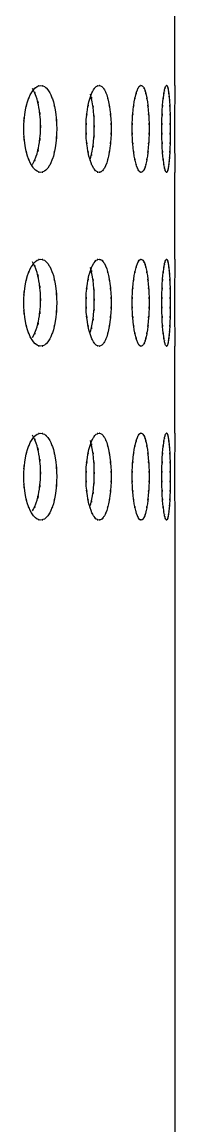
# Model space of a CAD drawing. Extents: x 1 to 213, y 3 to 234.
# Drawn here: x 208.21 to 211.62, y 65.25 to 89.82 of the extents above; entities that cross this region are included whole.
import ezdxf

# ---------------------------------------------------------------- set-up
doc = ezdxf.new("R2010")
doc.units = 0
doc.layers.add('LIVELLO_1', color=160, linetype='Continuous')

# ---------------------------------------------------------------- blocks, each defined once
blk = doc.blocks.new('AI9-BLK1')
at = {"layer": 'LIVELLO_1', "color": 7}
for p, q in [((104.386, -28.739), (104.386, -26.805)), ((104.386, -32.607), (104.386, -30.675)), ((104.386, -36.478), (104.386, -34.543)), ((104.386, -38.378), (104.386, -83.863))]:
    blk.add_line(p, q, dxfattribs=at)
for points, knots in [([(101.01, -29.705), (101.051, -30.339), (100.973, -29.497), (101.049, -30.126), (101.114, -30.404), (101.021, -30.036), (101.095, -30.31), (101.182, -30.542), (101.06, -30.236), (101.156, -30.463), (101.259, -30.639), (101.114, -30.41), (101.229, -30.577), (101.342, -30.692), (101.183, -30.548), (101.308, -30.649), (101.429, -30.695), (101.265, -30.646), (101.391, -30.675), (101.515, -30.646), (101.352, -30.695), (101.472, -30.649), (101.592, -30.548), (101.439, -30.692), (101.549, -30.577), (101.656, -30.408), (101.521, -30.639), (101.616, -30.463), (101.704, -30.235), (101.592, -30.542), (101.672, -30.31), (101.739, -30.036), (101.656, -30.404), (101.714, -30.126), (101.783, -29.497), (101.713, -30.339), (101.749, -29.705), (101.713, -29.074), (101.781, -29.917), (101.714, -29.285), (101.656, -29.01), (101.739, -29.377), (101.672, -29.102), (101.592, -28.871), (101.704, -29.176), (101.616, -28.949), (101.521, -28.775), (101.656, -29.004), (101.549, -28.835), (101.439, -28.72), (101.592, -28.863), (101.472, -28.764), (101.352, -28.718), (101.515, -28.765), (101.391, -28.739), (101.265, -28.767), (101.429, -28.718), (101.308, -28.764), (101.183, -28.863), (101.342, -28.72), (101.229, -28.835), (101.114, -29.004), (101.259, -28.775), (101.156, -28.949), (101.06, -29.174), (101.182, -28.871), (101.095, -29.102), (101.021, -29.377), (101.114, -29.01), (101.049, -29.285), (100.973, -29.917), (101.051, -29.074), (101.01, -29.705)], [0, 0, 0, 0, 1, 1, 1, 2, 2, 2, 3, 3, 3, 4, 4, 4, 5, 5, 5, 6, 6, 6, 7, 7, 7, 8, 8, 8, 9, 9, 9, 10, 10, 10, 11, 11, 11, 12, 12, 12, 13, 13, 13, 14, 14, 14, 15, 15, 15, 16, 16, 16, 17, 17, 17, 18, 18, 18, 19, 19, 19, 20, 20, 20, 21, 21, 21, 22, 22, 22, 23, 23, 23, 24, 24, 24, 24]), ([(101.208, -30.495), (101.343, -30.229), (101.173, -30.588), (101.292, -30.316), (101.389, -29.958), (101.269, -30.437), (101.352, -30.076), (101.405, -29.661), (101.342, -30.216), (101.382, -29.799), (101.389, -29.362), (101.389, -29.943), (101.382, -29.507), (101.342, -29.089), (101.405, -29.644), (101.352, -29.228), (101.269, -28.867), (101.389, -29.346), (101.292, -28.987), (101.173, -28.715), (101.343, -29.074), (101.208, -28.809)], [0, 0, 0, 0, 1, 1, 1, 2, 2, 2, 3, 3, 3, 4, 4, 4, 5, 5, 5, 6, 6, 6, 7, 7, 7, 7]), ([(102.401, -29.705), (102.409, -30.03), (102.392, -29.599), (102.408, -29.922), (102.438, -30.229), (102.393, -29.819), (102.431, -30.126), (102.481, -30.404), (102.409, -30.035), (102.467, -30.31), (102.532, -30.541), (102.439, -30.235), (102.513, -30.463), (102.592, -30.637), (102.481, -30.408), (102.568, -30.577), (102.613, -30.642), (102.553, -30.56), (102.598, -30.619), (102.644, -30.665), (102.581, -30.604), (102.629, -30.649), (102.721, -30.695), (102.595, -30.646), (102.691, -30.675), (102.74, -30.667), (102.677, -30.679), (102.722, -30.667), (102.77, -30.642), (102.71, -30.679), (102.754, -30.649), (102.799, -30.604), (102.741, -30.665), (102.782, -30.619), (102.827, -30.558), (102.771, -30.64), (102.811, -30.577), (102.893, -30.408), (102.791, -30.637), (102.863, -30.463), (102.929, -30.233), (102.844, -30.54), (102.906, -30.31), (102.956, -30.035), (102.893, -30.403), (102.936, -30.126), (102.967, -29.819), (102.929, -30.229), (102.956, -29.922), (102.967, -29.599), (102.956, -30.03), (102.961, -29.705), (102.956, -29.383), (102.967, -29.815), (102.956, -29.49), (102.929, -29.183), (102.967, -29.592), (102.936, -29.285), (102.893, -29.011), (102.956, -29.377), (102.906, -29.102), (102.844, -28.871), (102.929, -29.176), (102.863, -28.949), (102.791, -28.775), (102.893, -29.004), (102.811, -28.835), (102.771, -28.772), (102.827, -28.854), (102.782, -28.793), (102.741, -28.746), (102.799, -28.805), (102.754, -28.764), (102.71, -28.735), (102.77, -28.771), (102.722, -28.746), (102.677, -28.733), (102.74, -28.746), (102.691, -28.739), (102.595, -28.767), (102.721, -28.719), (102.629, -28.764), (102.581, -28.805), (102.644, -28.747), (102.598, -28.793), (102.553, -28.854), (102.613, -28.772), (102.568, -28.835), (102.481, -29.004), (102.592, -28.775), (102.513, -28.949), (102.439, -29.176), (102.532, -28.871), (102.467, -29.102), (102.409, -29.377), (102.481, -29.01), (102.431, -29.285), (102.393, -29.592), (102.438, -29.183), (102.408, -29.492), (102.392, -29.815), (102.409, -29.383), (102.401, -29.705)], [0, 0, 0, 0, 1, 1, 1, 2, 2, 2, 3, 3, 3, 4, 4, 4, 5, 5, 5, 6, 6, 6, 7, 7, 7, 8, 8, 8, 9, 9, 9, 10, 10, 10, 11, 11, 11, 12, 12, 12, 13, 13, 13, 14, 14, 14, 15, 15, 15, 16, 16, 16, 17, 17, 17, 18, 18, 18, 19, 19, 19, 20, 20, 20, 21, 21, 21, 22, 22, 22, 23, 23, 23, 24, 24, 24, 25, 25, 25, 26, 26, 26, 27, 27, 27, 28, 28, 28, 29, 29, 29, 30, 30, 30, 31, 31, 31, 32, 32, 32, 33, 33, 33, 34, 34, 34, 34]), ([(103.431, -29.705), (103.436, -30.03), (103.427, -29.599), (103.436, -29.922), (103.457, -30.229), (103.427, -29.819), (103.453, -30.126), (103.487, -30.404), (103.436, -30.035), (103.477, -30.31), (103.522, -30.54), (103.457, -30.233), (103.51, -30.463), (103.537, -30.558), (103.499, -30.432), (103.528, -30.526), (103.557, -30.604), (103.517, -30.5), (103.548, -30.577), (103.577, -30.64), (103.537, -30.558), (103.568, -30.619), (103.598, -30.665), (103.555, -30.604), (103.59, -30.649), (103.619, -30.679), (103.577, -30.642), (103.61, -30.667), (103.641, -30.679), (103.598, -30.667), (103.63, -30.675), (103.663, -30.667), (103.621, -30.679), (103.653, -30.667), (103.684, -30.642), (103.644, -30.679), (103.672, -30.649), (103.703, -30.604), (103.664, -30.665), (103.693, -30.619), (103.721, -30.558), (103.684, -30.64), (103.712, -30.577), (103.737, -30.5), (103.703, -30.604), (103.728, -30.526), (103.752, -30.432), (103.721, -30.558), (103.744, -30.463), (103.787, -30.233), (103.733, -30.54), (103.772, -30.31), (103.805, -30.035), (103.764, -30.403), (103.791, -30.126), (103.811, -29.819), (103.787, -30.229), (103.805, -29.922), (103.811, -29.599), (103.805, -30.03), (103.809, -29.705), (103.805, -29.383), (103.811, -29.815), (103.805, -29.49), (103.787, -29.184), (103.811, -29.592), (103.791, -29.285), (103.764, -29.011), (103.805, -29.377), (103.772, -29.102), (103.733, -28.873), (103.787, -29.177), (103.744, -28.949), (103.721, -28.854), (103.752, -28.98), (103.728, -28.887), (103.703, -28.809), (103.737, -28.912), (103.712, -28.835), (103.684, -28.772), (103.721, -28.854), (103.693, -28.793), (103.664, -28.747), (103.703, -28.807), (103.672, -28.764), (103.644, -28.735), (103.684, -28.771), (103.653, -28.746), (103.621, -28.735), (103.663, -28.746), (103.63, -28.739), (103.598, -28.746), (103.641, -28.733), (103.61, -28.746), (103.577, -28.772), (103.619, -28.735), (103.59, -28.764), (103.555, -28.807), (103.598, -28.747), (103.568, -28.793), (103.537, -28.854), (103.577, -28.772), (103.548, -28.835), (103.517, -28.912), (103.557, -28.809), (103.528, -28.887), (103.499, -28.98), (103.537, -28.854), (103.51, -28.949), (103.457, -29.177), (103.522, -28.873), (103.477, -29.102), (103.436, -29.377), (103.487, -29.011), (103.453, -29.285), (103.427, -29.592), (103.457, -29.183), (103.436, -29.492), (103.427, -29.815), (103.436, -29.383), (103.431, -29.705)], [0, 0, 0, 0, 1, 1, 1, 2, 2, 2, 3, 3, 3, 4, 4, 4, 5, 5, 5, 6, 6, 6, 7, 7, 7, 8, 8, 8, 9, 9, 9, 10, 10, 10, 11, 11, 11, 12, 12, 12, 13, 13, 13, 14, 14, 14, 15, 15, 15, 16, 16, 16, 17, 17, 17, 18, 18, 18, 19, 19, 19, 20, 20, 20, 21, 21, 21, 22, 22, 22, 23, 23, 23, 24, 24, 24, 25, 25, 25, 26, 26, 26, 27, 27, 27, 28, 28, 28, 29, 29, 29, 30, 30, 30, 31, 31, 31, 32, 32, 32, 33, 33, 33, 34, 34, 34, 35, 35, 35, 36, 36, 36, 37, 37, 37, 38, 38, 38, 39, 39, 39, 40, 40, 40, 40]), ([(104.09, -29.705), (104.094, -30.03), (104.089, -29.599), (104.094, -29.922), (104.106, -30.229), (104.089, -29.819), (104.104, -30.126), (104.122, -30.403), (104.094, -30.035), (104.117, -30.31), (104.142, -30.54), (104.106, -30.233), (104.135, -30.463), (104.149, -30.558), (104.129, -30.432), (104.145, -30.526), (104.161, -30.604), (104.139, -30.5), (104.155, -30.577), (104.17, -30.64), (104.149, -30.558), (104.166, -30.619), (104.18, -30.664), (104.159, -30.604), (104.176, -30.649), (104.191, -30.677), (104.17, -30.642), (104.188, -30.667), (104.204, -30.679), (104.18, -30.667), (104.198, -30.675), (104.215, -30.667), (104.194, -30.679), (104.209, -30.667), (104.225, -30.64), (104.206, -30.677), (104.219, -30.649), (104.234, -30.604), (104.215, -30.664), (104.228, -30.619), (104.242, -30.558), (104.225, -30.64), (104.236, -30.577), (104.249, -30.5), (104.234, -30.604), (104.245, -30.526), (104.257, -30.432), (104.242, -30.558), (104.252, -30.463), (104.262, -30.355), (104.249, -30.499), (104.259, -30.392), (104.268, -30.27), (104.257, -30.432), (104.265, -30.31), (104.28, -30.035), (104.261, -30.403), (104.273, -30.126), (104.282, -29.819), (104.272, -30.229), (104.278, -29.922), (104.282, -29.599), (104.278, -30.03), (104.281, -29.705), (104.278, -29.383), (104.282, -29.815), (104.278, -29.49), (104.272, -29.184), (104.282, -29.592), (104.273, -29.285), (104.261, -29.011), (104.28, -29.377), (104.265, -29.102), (104.257, -28.982), (104.268, -29.142), (104.259, -29.021), (104.249, -28.912), (104.262, -29.057), (104.252, -28.949), (104.242, -28.854), (104.257, -28.98), (104.245, -28.887), (104.234, -28.809), (104.249, -28.912), (104.236, -28.835), (104.225, -28.772), (104.242, -28.854), (104.228, -28.793), (104.215, -28.747), (104.234, -28.809), (104.219, -28.764), (104.206, -28.735), (104.225, -28.772), (104.209, -28.746), (104.194, -28.735), (104.215, -28.746), (104.198, -28.739), (104.18, -28.746), (104.204, -28.735), (104.188, -28.746), (104.17, -28.772), (104.191, -28.735), (104.176, -28.764), (104.159, -28.809), (104.18, -28.747), (104.166, -28.793), (104.149, -28.854), (104.17, -28.772), (104.155, -28.835), (104.139, -28.912), (104.161, -28.809), (104.145, -28.887), (104.129, -28.98), (104.149, -28.856), (104.135, -28.949), (104.106, -29.177), (104.142, -28.873), (104.117, -29.102), (104.094, -29.377), (104.122, -29.011), (104.104, -29.285), (104.089, -29.594), (104.106, -29.183), (104.094, -29.492), (104.089, -29.815), (104.094, -29.383), (104.09, -29.705)], [0, 0, 0, 0, 1, 1, 1, 2, 2, 2, 3, 3, 3, 4, 4, 4, 5, 5, 5, 6, 6, 6, 7, 7, 7, 8, 8, 8, 9, 9, 9, 10, 10, 10, 11, 11, 11, 12, 12, 12, 13, 13, 13, 14, 14, 14, 15, 15, 15, 16, 16, 16, 17, 17, 17, 18, 18, 18, 19, 19, 19, 20, 20, 20, 21, 21, 21, 22, 22, 22, 23, 23, 23, 24, 24, 24, 25, 25, 25, 26, 26, 26, 27, 27, 27, 28, 28, 28, 29, 29, 29, 30, 30, 30, 31, 31, 31, 32, 32, 32, 33, 33, 33, 34, 34, 34, 35, 35, 35, 36, 36, 36, 37, 37, 37, 38, 38, 38, 39, 39, 39, 40, 40, 40, 41, 41, 41, 42, 42, 42, 42]), ([(104.386, -28.739), (104.38, -29.061), (104.376, -29.384), (104.376, -29.705), (104.376, -30.03), (104.38, -30.351), (104.386, -30.675)], [0, 0, 0, 0, 1, 1, 1, 2, 2, 2, 2]), ([(102.5, -30.373), (102.566, -30.112), (102.483, -30.461), (102.541, -30.199), (102.588, -29.89), (102.53, -30.302), (102.569, -29.992), (102.595, -29.656), (102.565, -30.106), (102.585, -29.767), (102.587, -29.42), (102.587, -29.884), (102.585, -29.538), (102.565, -29.198), (102.595, -29.648), (102.569, -29.31), (102.53, -29.001), (102.588, -29.414), (102.541, -29.105), (102.483, -28.842), (102.566, -29.191), (102.5, -28.931)], [0, 0, 0, 0, 1, 1, 1, 2, 2, 2, 3, 3, 3, 4, 4, 4, 5, 5, 5, 6, 6, 6, 7, 7, 7, 7]), ([(101.01, -33.574), (101.051, -34.209), (100.973, -33.367), (101.049, -33.996), (101.114, -34.273), (101.021, -33.906), (101.095, -34.179), (101.182, -34.41), (101.06, -34.105), (101.156, -34.333), (101.259, -34.508), (101.114, -34.279), (101.229, -34.449), (101.342, -34.562), (101.183, -34.418), (101.308, -34.519), (101.429, -34.565), (101.265, -34.516), (101.391, -34.543), (101.515, -34.516), (101.352, -34.565), (101.472, -34.519), (101.592, -34.418), (101.439, -34.562), (101.549, -34.448), (101.656, -34.279), (101.521, -34.508), (101.616, -34.333), (101.704, -34.105), (101.592, -34.41), (101.672, -34.179), (101.739, -33.906), (101.656, -34.271), (101.714, -33.996), (101.783, -33.367), (101.713, -34.209), (101.749, -33.574), (101.713, -32.944), (101.781, -33.784), (101.714, -33.155), (101.656, -32.88), (101.739, -33.246), (101.672, -32.972), (101.592, -32.74), (101.704, -33.046), (101.616, -32.82), (101.521, -32.644), (101.656, -32.873), (101.549, -32.704), (101.439, -32.591), (101.592, -32.733), (101.472, -32.631), (101.352, -32.588), (101.515, -32.635), (101.391, -32.607), (101.265, -32.635), (101.429, -32.588), (101.308, -32.631), (101.183, -32.733), (101.342, -32.592), (101.229, -32.705), (101.114, -32.873), (101.259, -32.644), (101.156, -32.82), (101.06, -33.046), (101.182, -32.74), (101.095, -32.972), (101.021, -33.246), (101.114, -32.879), (101.049, -33.155), (100.973, -33.784), (101.051, -32.944), (101.01, -33.574)], [0, 0, 0, 0, 1, 1, 1, 2, 2, 2, 3, 3, 3, 4, 4, 4, 5, 5, 5, 6, 6, 6, 7, 7, 7, 8, 8, 8, 9, 9, 9, 10, 10, 10, 11, 11, 11, 12, 12, 12, 13, 13, 13, 14, 14, 14, 15, 15, 15, 16, 16, 16, 17, 17, 17, 18, 18, 18, 19, 19, 19, 20, 20, 20, 21, 21, 21, 22, 22, 22, 23, 23, 23, 24, 24, 24, 24]), ([(101.208, -34.35), (101.343, -34.089), (101.173, -34.446), (101.292, -34.171), (101.389, -33.815), (101.269, -34.292), (101.352, -33.932), (101.405, -33.517), (101.342, -34.073), (101.382, -33.655), (101.389, -33.218), (101.389, -33.799), (101.382, -33.363), (101.342, -32.945), (101.405, -33.502), (101.352, -33.085), (101.269, -32.724), (101.389, -33.204), (101.292, -32.846), (101.173, -32.571), (101.343, -32.93), (101.208, -32.667)], [0, 0, 0, 0, 1, 1, 1, 2, 2, 2, 3, 3, 3, 4, 4, 4, 5, 5, 5, 6, 6, 6, 7, 7, 7, 7]), ([(102.401, -33.574), (102.409, -33.9), (102.392, -33.467), (102.408, -33.791), (102.438, -34.1), (102.393, -33.689), (102.431, -33.996), (102.481, -34.273), (102.409, -33.906), (102.467, -34.179), (102.532, -34.41), (102.439, -34.105), (102.513, -34.333), (102.592, -34.508), (102.481, -34.279), (102.568, -34.449), (102.613, -34.511), (102.553, -34.428), (102.598, -34.491), (102.644, -34.534), (102.581, -34.475), (102.629, -34.519), (102.721, -34.564), (102.595, -34.516), (102.691, -34.543), (102.74, -34.536), (102.677, -34.548), (102.722, -34.537), (102.77, -34.512), (102.71, -34.548), (102.754, -34.519), (102.799, -34.475), (102.741, -34.534), (102.782, -34.49), (102.827, -34.428), (102.771, -34.511), (102.811, -34.448), (102.893, -34.277), (102.791, -34.508), (102.863, -34.333), (102.929, -34.104), (102.844, -34.41), (102.906, -34.179), (102.956, -33.906), (102.893, -34.271), (102.936, -33.996), (102.967, -33.69), (102.929, -34.098), (102.956, -33.792), (102.967, -33.467), (102.956, -33.9), (102.961, -33.574), (102.956, -33.252), (102.967, -33.683), (102.956, -33.361), (102.929, -33.052), (102.967, -33.461), (102.936, -33.155), (102.893, -32.88), (102.956, -33.246), (102.906, -32.972), (102.844, -32.741), (102.929, -33.047), (102.863, -32.82), (102.791, -32.645), (102.893, -32.873), (102.811, -32.704), (102.771, -32.641), (102.827, -32.725), (102.782, -32.662), (102.741, -32.616), (102.799, -32.677), (102.754, -32.631), (102.71, -32.603), (102.77, -32.641), (102.722, -32.614), (102.677, -32.603), (102.74, -32.614), (102.691, -32.607), (102.595, -32.635), (102.721, -32.588), (102.629, -32.631), (102.581, -32.677), (102.644, -32.616), (102.598, -32.663), (102.553, -32.725), (102.613, -32.641), (102.568, -32.705), (102.481, -32.873), (102.592, -32.645), (102.513, -32.82), (102.439, -33.047), (102.532, -32.741), (102.467, -32.972), (102.409, -33.246), (102.481, -32.88), (102.431, -33.155), (102.393, -33.463), (102.438, -33.052), (102.408, -33.361), (102.392, -33.683), (102.409, -33.253), (102.401, -33.574)], [0, 0, 0, 0, 1, 1, 1, 2, 2, 2, 3, 3, 3, 4, 4, 4, 5, 5, 5, 6, 6, 6, 7, 7, 7, 8, 8, 8, 9, 9, 9, 10, 10, 10, 11, 11, 11, 12, 12, 12, 13, 13, 13, 14, 14, 14, 15, 15, 15, 16, 16, 16, 17, 17, 17, 18, 18, 18, 19, 19, 19, 20, 20, 20, 21, 21, 21, 22, 22, 22, 23, 23, 23, 24, 24, 24, 25, 25, 25, 26, 26, 26, 27, 27, 27, 28, 28, 28, 29, 29, 29, 30, 30, 30, 31, 31, 31, 32, 32, 32, 33, 33, 33, 34, 34, 34, 34]), ([(103.431, -33.574), (103.436, -33.898), (103.427, -33.467), (103.436, -33.791), (103.457, -34.1), (103.427, -33.689), (103.453, -33.996), (103.487, -34.271), (103.436, -33.906), (103.477, -34.179), (103.522, -34.41), (103.457, -34.104), (103.51, -34.333), (103.537, -34.428), (103.499, -34.302), (103.528, -34.396), (103.557, -34.473), (103.517, -34.371), (103.548, -34.449), (103.577, -34.509), (103.537, -34.428), (103.568, -34.491), (103.598, -34.534), (103.555, -34.475), (103.59, -34.519), (103.619, -34.548), (103.577, -34.512), (103.61, -34.537), (103.641, -34.548), (103.598, -34.536), (103.63, -34.543), (103.663, -34.536), (103.621, -34.548), (103.653, -34.537), (103.684, -34.512), (103.644, -34.548), (103.672, -34.519), (103.703, -34.475), (103.664, -34.534), (103.693, -34.49), (103.721, -34.428), (103.684, -34.509), (103.712, -34.448), (103.737, -34.371), (103.703, -34.473), (103.728, -34.396), (103.752, -34.302), (103.721, -34.428), (103.744, -34.333), (103.787, -34.104), (103.733, -34.41), (103.772, -34.179), (103.805, -33.906), (103.764, -34.271), (103.791, -33.996), (103.811, -33.689), (103.787, -34.098), (103.805, -33.792), (103.811, -33.467), (103.805, -33.9), (103.809, -33.574), (103.805, -33.252), (103.811, -33.683), (103.805, -33.361), (103.787, -33.052), (103.811, -33.463), (103.791, -33.155), (103.764, -32.881), (103.805, -33.247), (103.772, -32.972), (103.733, -32.741), (103.787, -33.047), (103.744, -32.82), (103.721, -32.725), (103.752, -32.851), (103.728, -32.758), (103.703, -32.677), (103.737, -32.781), (103.712, -32.704), (103.684, -32.642), (103.721, -32.725), (103.693, -32.662), (103.664, -32.616), (103.703, -32.677), (103.672, -32.631), (103.644, -32.605), (103.684, -32.641), (103.653, -32.614), (103.621, -32.603), (103.663, -32.614), (103.63, -32.607), (103.598, -32.616), (103.641, -32.603), (103.61, -32.614), (103.577, -32.641), (103.619, -32.605), (103.59, -32.631), (103.555, -32.677), (103.598, -32.616), (103.568, -32.663), (103.537, -32.725), (103.577, -32.642), (103.548, -32.705), (103.517, -32.781), (103.557, -32.677), (103.528, -32.758), (103.499, -32.851), (103.537, -32.725), (103.51, -32.82), (103.457, -33.047), (103.522, -32.741), (103.477, -32.972), (103.436, -33.247), (103.487, -32.88), (103.453, -33.155), (103.427, -33.463), (103.457, -33.052), (103.436, -33.361), (103.427, -33.683), (103.436, -33.253), (103.431, -33.574)], [0, 0, 0, 0, 1, 1, 1, 2, 2, 2, 3, 3, 3, 4, 4, 4, 5, 5, 5, 6, 6, 6, 7, 7, 7, 8, 8, 8, 9, 9, 9, 10, 10, 10, 11, 11, 11, 12, 12, 12, 13, 13, 13, 14, 14, 14, 15, 15, 15, 16, 16, 16, 17, 17, 17, 18, 18, 18, 19, 19, 19, 20, 20, 20, 21, 21, 21, 22, 22, 22, 23, 23, 23, 24, 24, 24, 25, 25, 25, 26, 26, 26, 27, 27, 27, 28, 28, 28, 29, 29, 29, 30, 30, 30, 31, 31, 31, 32, 32, 32, 33, 33, 33, 34, 34, 34, 35, 35, 35, 36, 36, 36, 37, 37, 37, 38, 38, 38, 39, 39, 39, 40, 40, 40, 40]), ([(104.09, -33.574), (104.094, -33.898), (104.089, -33.467), (104.094, -33.791), (104.106, -34.1), (104.089, -33.689), (104.104, -33.996), (104.122, -34.271), (104.094, -33.906), (104.117, -34.179), (104.142, -34.41), (104.106, -34.104), (104.135, -34.333), (104.149, -34.428), (104.129, -34.302), (104.145, -34.396), (104.161, -34.473), (104.139, -34.369), (104.155, -34.449), (104.17, -34.509), (104.149, -34.428), (104.166, -34.491), (104.18, -34.534), (104.159, -34.474), (104.176, -34.519), (104.191, -34.548), (104.17, -34.511), (104.188, -34.537), (104.204, -34.548), (104.18, -34.534), (104.198, -34.543), (104.215, -34.534), (104.194, -34.548), (104.209, -34.537), (104.225, -34.511), (104.206, -34.548), (104.219, -34.519), (104.234, -34.474), (104.215, -34.534), (104.228, -34.49), (104.242, -34.428), (104.225, -34.509), (104.236, -34.448), (104.249, -34.369), (104.234, -34.473), (104.245, -34.396), (104.257, -34.302), (104.242, -34.428), (104.252, -34.333), (104.262, -34.224), (104.249, -34.369), (104.259, -34.26), (104.268, -34.14), (104.257, -34.301), (104.265, -34.179), (104.28, -33.906), (104.261, -34.271), (104.273, -33.996), (104.282, -33.689), (104.272, -34.098), (104.278, -33.792), (104.282, -33.467), (104.278, -33.9), (104.281, -33.574), (104.278, -33.252), (104.282, -33.683), (104.278, -33.361), (104.272, -33.052), (104.282, -33.463), (104.273, -33.155), (104.261, -32.881), (104.28, -33.247), (104.265, -32.972), (104.257, -32.851), (104.268, -33.013), (104.259, -32.891), (104.249, -32.782), (104.262, -32.926), (104.252, -32.82), (104.242, -32.725), (104.257, -32.851), (104.245, -32.758), (104.234, -32.677), (104.249, -32.782), (104.236, -32.704), (104.225, -32.642), (104.242, -32.725), (104.228, -32.662), (104.215, -32.617), (104.234, -32.677), (104.219, -32.631), (104.206, -32.606), (104.225, -32.641), (104.209, -32.614), (104.194, -32.603), (104.215, -32.616), (104.198, -32.607), (104.18, -32.616), (104.204, -32.603), (104.188, -32.614), (104.17, -32.641), (104.191, -32.606), (104.176, -32.631), (104.159, -32.677), (104.18, -32.617), (104.166, -32.663), (104.149, -32.725), (104.17, -32.642), (104.155, -32.705), (104.139, -32.782), (104.161, -32.677), (104.145, -32.758), (104.129, -32.851), (104.149, -32.725), (104.135, -32.82), (104.106, -33.047), (104.142, -32.741), (104.117, -32.972), (104.094, -33.247), (104.122, -32.881), (104.104, -33.155), (104.089, -33.463), (104.106, -33.052), (104.094, -33.361), (104.089, -33.683), (104.094, -33.253), (104.09, -33.574)], [0, 0, 0, 0, 1, 1, 1, 2, 2, 2, 3, 3, 3, 4, 4, 4, 5, 5, 5, 6, 6, 6, 7, 7, 7, 8, 8, 8, 9, 9, 9, 10, 10, 10, 11, 11, 11, 12, 12, 12, 13, 13, 13, 14, 14, 14, 15, 15, 15, 16, 16, 16, 17, 17, 17, 18, 18, 18, 19, 19, 19, 20, 20, 20, 21, 21, 21, 22, 22, 22, 23, 23, 23, 24, 24, 24, 25, 25, 25, 26, 26, 26, 27, 27, 27, 28, 28, 28, 29, 29, 29, 30, 30, 30, 31, 31, 31, 32, 32, 32, 33, 33, 33, 34, 34, 34, 35, 35, 35, 36, 36, 36, 37, 37, 37, 38, 38, 38, 39, 39, 39, 40, 40, 40, 41, 41, 41, 42, 42, 42, 42]), ([(104.386, -32.607), (104.38, -32.93), (104.376, -33.253), (104.376, -33.574), (104.376, -33.898), (104.38, -34.221), (104.386, -34.543)], [0, 0, 0, 0, 1, 1, 1, 2, 2, 2, 2]), ([(102.5, -34.23), (102.566, -33.97), (102.483, -34.319), (102.541, -34.055), (102.588, -33.747), (102.53, -34.158), (102.569, -33.851), (102.595, -33.513), (102.565, -33.963), (102.585, -33.624), (102.587, -33.277), (102.587, -33.741), (102.585, -33.393), (102.565, -33.056), (102.595, -33.505), (102.569, -33.168), (102.53, -32.859), (102.588, -33.27), (102.541, -32.962), (102.483, -32.7), (102.566, -33.047), (102.5, -32.788)], [0, 0, 0, 0, 1, 1, 1, 2, 2, 2, 3, 3, 3, 4, 4, 4, 5, 5, 5, 6, 6, 6, 7, 7, 7, 7]), ([(101.01, -37.446), (101.051, -38.079), (100.973, -37.238), (101.049, -37.865), (101.114, -38.143), (101.021, -37.777), (101.095, -38.05), (101.182, -38.282), (101.06, -37.974), (101.156, -38.202), (101.259, -38.379), (101.114, -38.148), (101.229, -38.318), (101.342, -38.43), (101.183, -38.287), (101.308, -38.389), (101.429, -38.434), (101.265, -38.386), (101.391, -38.411), (101.515, -38.386), (101.352, -38.434), (101.472, -38.389), (101.592, -38.287), (101.439, -38.43), (101.549, -38.318), (101.656, -38.148), (101.521, -38.378), (101.616, -38.202), (101.704, -37.974), (101.592, -38.28), (101.672, -38.05), (101.739, -37.777), (101.656, -38.142), (101.714, -37.865), (101.783, -37.238), (101.713, -38.078), (101.749, -37.446), (101.713, -36.813), (101.781, -37.654), (101.714, -37.024), (101.656, -36.749), (101.739, -37.116), (101.672, -36.841), (101.592, -36.61), (101.704, -36.915), (101.616, -36.689), (101.521, -36.514), (101.656, -36.742), (101.549, -36.574), (101.439, -36.461), (101.592, -36.603), (101.472, -36.503), (101.352, -36.458), (101.515, -36.504), (101.391, -36.479), (101.265, -36.504), (101.429, -36.458), (101.308, -36.503), (101.183, -36.603), (101.342, -36.461), (101.229, -36.574), (101.114, -36.742), (101.259, -36.514), (101.156, -36.689), (101.06, -36.915), (101.182, -36.61), (101.095, -36.841), (101.021, -37.116), (101.114, -36.747), (101.049, -37.024), (100.973, -37.654), (101.051, -36.813), (101.01, -37.446)], [0, 0, 0, 0, 1, 1, 1, 2, 2, 2, 3, 3, 3, 4, 4, 4, 5, 5, 5, 6, 6, 6, 7, 7, 7, 8, 8, 8, 9, 9, 9, 10, 10, 10, 11, 11, 11, 12, 12, 12, 13, 13, 13, 14, 14, 14, 15, 15, 15, 16, 16, 16, 17, 17, 17, 18, 18, 18, 19, 19, 19, 20, 20, 20, 21, 21, 21, 22, 22, 22, 23, 23, 23, 24, 24, 24, 24]), ([(101.208, -38.209), (101.343, -37.945), (101.173, -38.304), (101.292, -38.03), (101.389, -37.672), (101.269, -38.152), (101.352, -37.79), (101.405, -37.373), (101.342, -37.928), (101.382, -37.512), (101.389, -37.076), (101.389, -37.658), (101.382, -37.22), (101.342, -36.802), (101.405, -37.359), (101.352, -36.942), (101.269, -36.581), (101.389, -37.06), (101.292, -36.704), (101.173, -36.43), (101.343, -36.786), (101.208, -36.524)], [0, 0, 0, 0, 1, 1, 1, 2, 2, 2, 3, 3, 3, 4, 4, 4, 5, 5, 5, 6, 6, 6, 7, 7, 7, 7]), ([(102.401, -37.446), (102.409, -37.769), (102.392, -37.337), (102.408, -37.661), (102.438, -37.969), (102.393, -37.558), (102.431, -37.865), (102.481, -38.142), (102.409, -37.776), (102.467, -38.05), (102.532, -38.279), (102.439, -37.974), (102.513, -38.202), (102.592, -38.377), (102.481, -38.148), (102.568, -38.318), (102.613, -38.379), (102.553, -38.297), (102.598, -38.358), (102.644, -38.406), (102.581, -38.345), (102.629, -38.389), (102.721, -38.434), (102.595, -38.385), (102.691, -38.411), (102.74, -38.406), (102.677, -38.417), (102.722, -38.406), (102.77, -38.382), (102.71, -38.416), (102.754, -38.389), (102.799, -38.345), (102.741, -38.405), (102.782, -38.358), (102.827, -38.297), (102.771, -38.379), (102.811, -38.318), (102.893, -38.148), (102.791, -38.377), (102.863, -38.202), (102.929, -37.973), (102.844, -38.279), (102.906, -38.05), (102.956, -37.776), (102.893, -38.142), (102.936, -37.865), (102.967, -37.558), (102.929, -37.969), (102.956, -37.661), (102.967, -37.337), (102.956, -37.77), (102.961, -37.446), (102.956, -37.122), (102.967, -37.554), (102.956, -37.231), (102.929, -36.922), (102.967, -37.331), (102.936, -37.024), (102.893, -36.749), (102.956, -37.116), (102.906, -36.841), (102.844, -36.612), (102.929, -36.917), (102.863, -36.689), (102.791, -36.516), (102.893, -36.743), (102.811, -36.574), (102.771, -36.51), (102.827, -36.594), (102.782, -36.532), (102.741, -36.486), (102.799, -36.545), (102.754, -36.503), (102.71, -36.474), (102.77, -36.508), (102.722, -36.485), (102.677, -36.474), (102.74, -36.486), (102.691, -36.479), (102.595, -36.506), (102.721, -36.458), (102.629, -36.503), (102.581, -36.545), (102.644, -36.486), (102.598, -36.532), (102.553, -36.594), (102.613, -36.51), (102.568, -36.574), (102.481, -36.743), (102.592, -36.516), (102.513, -36.689), (102.439, -36.917), (102.532, -36.612), (102.467, -36.841), (102.409, -37.116), (102.481, -36.749), (102.431, -37.024), (102.393, -37.331), (102.438, -36.922), (102.408, -37.231), (102.392, -37.554), (102.409, -37.123), (102.401, -37.446)], [0, 0, 0, 0, 1, 1, 1, 2, 2, 2, 3, 3, 3, 4, 4, 4, 5, 5, 5, 6, 6, 6, 7, 7, 7, 8, 8, 8, 9, 9, 9, 10, 10, 10, 11, 11, 11, 12, 12, 12, 13, 13, 13, 14, 14, 14, 15, 15, 15, 16, 16, 16, 17, 17, 17, 18, 18, 18, 19, 19, 19, 20, 20, 20, 21, 21, 21, 22, 22, 22, 23, 23, 23, 24, 24, 24, 25, 25, 25, 26, 26, 26, 27, 27, 27, 28, 28, 28, 29, 29, 29, 30, 30, 30, 31, 31, 31, 32, 32, 32, 33, 33, 33, 34, 34, 34, 34]), ([(102.5, -38.087), (102.566, -37.827), (102.483, -38.175), (102.541, -37.913), (102.588, -37.605), (102.53, -38.018), (102.569, -37.709), (102.595, -37.369), (102.565, -37.819), (102.585, -37.482), (102.587, -37.134), (102.587, -37.598), (102.585, -37.25), (102.565, -36.912), (102.595, -37.363), (102.569, -37.025), (102.53, -36.715), (102.588, -37.127), (102.541, -36.819), (102.483, -36.557), (102.566, -36.905), (102.5, -36.645)], [0, 0, 0, 0, 1, 1, 1, 2, 2, 2, 3, 3, 3, 4, 4, 4, 5, 5, 5, 6, 6, 6, 7, 7, 7, 7]), ([(103.431, -37.446), (103.436, -37.769), (103.427, -37.337), (103.436, -37.661), (103.457, -37.969), (103.427, -37.558), (103.453, -37.865), (103.487, -38.142), (103.436, -37.776), (103.477, -38.05), (103.522, -38.279), (103.457, -37.973), (103.51, -38.202), (103.537, -38.296), (103.499, -38.17), (103.528, -38.265), (103.557, -38.345), (103.517, -38.238), (103.548, -38.318), (103.577, -38.379), (103.537, -38.297), (103.568, -38.358), (103.598, -38.405), (103.555, -38.345), (103.59, -38.389), (103.619, -38.416), (103.577, -38.382), (103.61, -38.406), (103.641, -38.417), (103.598, -38.406), (103.63, -38.411), (103.663, -38.406), (103.621, -38.417), (103.653, -38.406), (103.684, -38.382), (103.644, -38.416), (103.672, -38.389), (103.703, -38.345), (103.664, -38.405), (103.693, -38.358), (103.721, -38.297), (103.684, -38.379), (103.712, -38.318), (103.737, -38.238), (103.703, -38.345), (103.728, -38.265), (103.752, -38.17), (103.721, -38.296), (103.744, -38.202), (103.787, -37.973), (103.733, -38.279), (103.772, -38.05), (103.805, -37.774), (103.764, -38.142), (103.791, -37.865), (103.811, -37.558), (103.787, -37.969), (103.805, -37.661), (103.811, -37.337), (103.805, -37.77), (103.809, -37.446), (103.805, -37.122), (103.811, -37.554), (103.805, -37.231), (103.787, -36.922), (103.811, -37.331), (103.791, -37.024), (103.764, -36.749), (103.805, -37.116), (103.772, -36.841), (103.733, -36.612), (103.787, -36.918), (103.744, -36.689), (103.721, -36.594), (103.752, -36.72), (103.728, -36.626), (103.703, -36.546), (103.737, -36.651), (103.712, -36.574), (103.684, -36.51), (103.721, -36.594), (103.693, -36.532), (103.664, -36.486), (103.703, -36.546), (103.672, -36.503), (103.644, -36.474), (103.684, -36.508), (103.653, -36.485), (103.621, -36.474), (103.663, -36.486), (103.63, -36.479), (103.598, -36.486), (103.641, -36.474), (103.61, -36.485), (103.577, -36.508), (103.619, -36.474), (103.59, -36.503), (103.555, -36.546), (103.598, -36.486), (103.568, -36.532), (103.537, -36.594), (103.577, -36.51), (103.548, -36.574), (103.517, -36.651), (103.557, -36.546), (103.528, -36.626), (103.499, -36.72), (103.537, -36.594), (103.51, -36.689), (103.457, -36.917), (103.522, -36.612), (103.477, -36.841), (103.436, -37.116), (103.487, -36.749), (103.453, -37.024), (103.427, -37.331), (103.457, -36.922), (103.436, -37.231), (103.427, -37.554), (103.436, -37.123), (103.431, -37.446)], [0, 0, 0, 0, 1, 1, 1, 2, 2, 2, 3, 3, 3, 4, 4, 4, 5, 5, 5, 6, 6, 6, 7, 7, 7, 8, 8, 8, 9, 9, 9, 10, 10, 10, 11, 11, 11, 12, 12, 12, 13, 13, 13, 14, 14, 14, 15, 15, 15, 16, 16, 16, 17, 17, 17, 18, 18, 18, 19, 19, 19, 20, 20, 20, 21, 21, 21, 22, 22, 22, 23, 23, 23, 24, 24, 24, 25, 25, 25, 26, 26, 26, 27, 27, 27, 28, 28, 28, 29, 29, 29, 30, 30, 30, 31, 31, 31, 32, 32, 32, 33, 33, 33, 34, 34, 34, 35, 35, 35, 36, 36, 36, 37, 37, 37, 38, 38, 38, 39, 39, 39, 40, 40, 40, 40]), ([(104.09, -37.446), (104.094, -37.769), (104.089, -37.337), (104.094, -37.661), (104.106, -37.969), (104.089, -37.558), (104.104, -37.865), (104.122, -38.142), (104.094, -37.774), (104.117, -38.05), (104.142, -38.279), (104.106, -37.973), (104.135, -38.202), (104.149, -38.296), (104.129, -38.17), (104.145, -38.265), (104.161, -38.345), (104.139, -38.238), (104.155, -38.318), (104.17, -38.379), (104.149, -38.296), (104.166, -38.358), (104.18, -38.405), (104.159, -38.345), (104.176, -38.389), (104.191, -38.414), (104.17, -38.379), (104.188, -38.406), (104.204, -38.416), (104.18, -38.406), (104.198, -38.411), (104.215, -38.406), (104.194, -38.416), (104.209, -38.406), (104.225, -38.379), (104.206, -38.414), (104.219, -38.389), (104.234, -38.345), (104.215, -38.405), (104.228, -38.358), (104.242, -38.296), (104.225, -38.379), (104.236, -38.318), (104.249, -38.238), (104.234, -38.343), (104.245, -38.265), (104.257, -38.17), (104.242, -38.294), (104.252, -38.202), (104.262, -38.094), (104.249, -38.238), (104.259, -38.131), (104.268, -38.009), (104.257, -38.17), (104.265, -38.05), (104.28, -37.774), (104.261, -38.14), (104.273, -37.865), (104.282, -37.558), (104.272, -37.969), (104.278, -37.661), (104.282, -37.337), (104.278, -37.77), (104.281, -37.446), (104.278, -37.122), (104.282, -37.554), (104.278, -37.231), (104.272, -36.922), (104.282, -37.331), (104.273, -37.024), (104.261, -36.749), (104.28, -37.116), (104.265, -36.841), (104.257, -36.72), (104.268, -36.883), (104.259, -36.761), (104.249, -36.652), (104.262, -36.796), (104.252, -36.689), (104.242, -36.594), (104.257, -36.72), (104.245, -36.626), (104.234, -36.546), (104.249, -36.651), (104.236, -36.574), (104.225, -36.513), (104.242, -36.594), (104.228, -36.532), (104.215, -36.486), (104.234, -36.546), (104.219, -36.503), (104.206, -36.475), (104.225, -36.51), (104.209, -36.485), (104.194, -36.474), (104.215, -36.486), (104.198, -36.479), (104.18, -36.486), (104.204, -36.474), (104.188, -36.485), (104.17, -36.51), (104.191, -36.475), (104.176, -36.503), (104.159, -36.546), (104.18, -36.486), (104.166, -36.532), (104.149, -36.594), (104.17, -36.513), (104.155, -36.574), (104.139, -36.651), (104.161, -36.548), (104.145, -36.626), (104.129, -36.72), (104.149, -36.595), (104.135, -36.689), (104.106, -36.918), (104.142, -36.612), (104.117, -36.841), (104.094, -37.116), (104.122, -36.749), (104.104, -37.024), (104.089, -37.331), (104.106, -36.922), (104.094, -37.231), (104.089, -37.554), (104.094, -37.123), (104.09, -37.446)], [0, 0, 0, 0, 1, 1, 1, 2, 2, 2, 3, 3, 3, 4, 4, 4, 5, 5, 5, 6, 6, 6, 7, 7, 7, 8, 8, 8, 9, 9, 9, 10, 10, 10, 11, 11, 11, 12, 12, 12, 13, 13, 13, 14, 14, 14, 15, 15, 15, 16, 16, 16, 17, 17, 17, 18, 18, 18, 19, 19, 19, 20, 20, 20, 21, 21, 21, 22, 22, 22, 23, 23, 23, 24, 24, 24, 25, 25, 25, 26, 26, 26, 27, 27, 27, 28, 28, 28, 29, 29, 29, 30, 30, 30, 31, 31, 31, 32, 32, 32, 33, 33, 33, 34, 34, 34, 35, 35, 35, 36, 36, 36, 37, 37, 37, 38, 38, 38, 39, 39, 39, 40, 40, 40, 41, 41, 41, 42, 42, 42, 42]), ([(104.386, -36.479), (104.38, -36.801), (104.376, -37.123), (104.376, -37.446), (104.376, -37.769), (104.38, -38.09), (104.386, -38.413)], [0, 0, 0, 0, 1, 1, 1, 2, 2, 2, 2])]:
    blk.add_open_spline(points, degree=3, knots=knots, dxfattribs=at)

msp = doc.modelspace()

# ---------------------------------------------------------------- block references
at = {"layer": 'LIVELLO_1', "color": 7}
msp.add_blockref('AI9-BLK1', (107.23299, 117.147027), dxfattribs=at)

doc.saveas('drawing.dxf')
